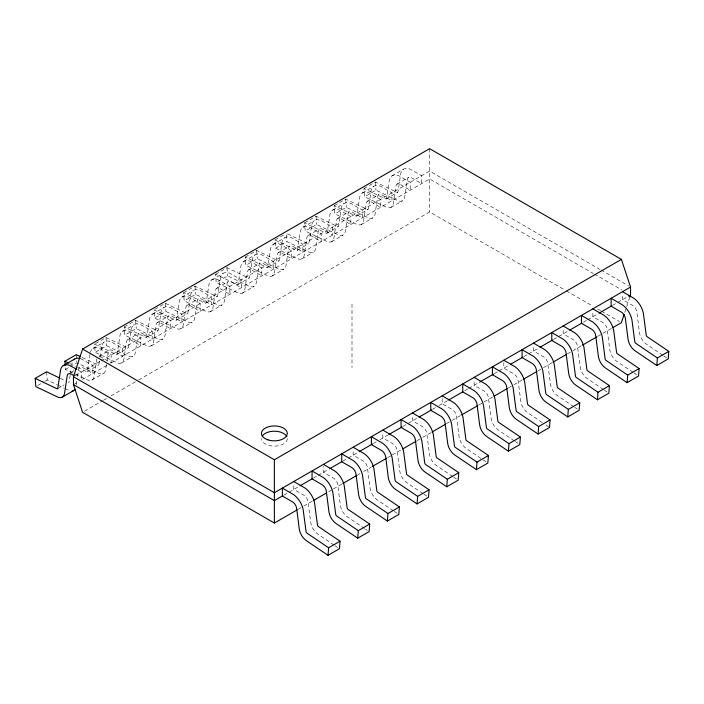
<?xml version="1.0" encoding="UTF-8"?>
<svg xmlns="http://www.w3.org/2000/svg" width="704" height="704" viewBox="0 0 704 704"><rect width="100%" height="100%" fill="white"/><g stroke="black" fill="none" stroke-linecap="round" stroke-linejoin="round"><path stroke-width="0.53" stroke-dasharray="3.52 2.64" d="M70.154 375.276L69.159 381.779A1.452 0.836 60 0 1 68.367 382.175L68.068 382.052M70.312 374.246L71.245 368.051M76.27 384.762L76.886 380.635M77.51 376.508L78.602 369.283A5.966 3.441 60 0 1 82.764 367.585L92.866 373.419L92.866 365.508L81.462 359.005A15.673 9.046 60 0 0 80.177 358.53M89.98 354.402L87.419 371.237A1.452 0.836 60 0 1 86.636 371.624L76.578 366.846M96.862 358.741L94.222 376.279A11.158 6.442 60 0 1 87.102 379.808L65.463 369.468L65.243 366.388M99.37 361.24L98.842 364.646A1.452 0.836 60 0 1 98.05 365.033L82.148 357.456M99.994 357.113L101.781 345.682A15.673 9.046 60 0 1 111.144 341.871L122.549 348.374L122.549 356.286L112.446 350.451A5.966 3.441 60 0 0 108.275 352.15L107.034 360.404M106.41 364.531L105.635 369.688A11.158 6.442 60 0 1 98.525 373.217L76.886 362.877L73.075 365.068M71.87 363.915L72.107 362.815M624.791 312.418L629.869 297.044M95.515 343.561L105.978 337.524L127.732 347.899A1.452 0.836 60 0 0 128.515 347.512L131.463 328.539A15.673 9.046 60 0 1 140.826 324.729L152.222 331.241L152.222 339.152L142.129 333.318A5.966 3.441 60 0 0 137.958 335.016L135.318 352.554A11.158 6.442 60 0 1 128.207 356.083L106.559 345.743L95.146 352.334L94.565 344.115L116.31 354.49A1.452 0.836 60 0 0 117.102 354.094L120.05 335.13A15.673 9.046 60 0 1 129.413 331.32L140.809 337.832L140.809 345.734L130.706 339.909A5.966 3.441 60 0 0 126.544 341.607L123.904 359.146A11.158 6.442 60 0 1 116.785 362.674L95.146 352.334M124.238 326.973L135.661 320.382L157.406 330.766A1.452 0.836 60 0 0 158.198 330.37L161.146 311.406A15.673 9.046 60 0 1 170.509 307.595L181.905 314.107L181.905 322.01L171.802 316.184A5.966 3.441 60 0 0 167.64 317.874L165 335.421A11.158 6.442 60 0 1 157.881 338.95L136.242 328.601L124.828 335.192L124.238 326.973L145.992 337.357A1.452 0.836 60 0 0 146.784 336.961L149.732 317.997A15.673 9.046 60 0 1 159.086 314.186L170.491 320.69L170.491 328.601L160.389 322.775A5.966 3.441 60 0 0 156.226 324.465L153.578 342.012A11.158 6.442 60 0 1 146.467 345.541L124.828 335.192M154.871 309.294L165.334 303.248L187.088 313.632A1.452 0.836 60 0 0 187.88 313.236L190.828 294.272A15.673 9.046 60 0 1 200.182 290.462L211.587 296.965L211.587 304.876L201.485 299.042A5.966 3.441 60 0 0 197.322 300.74L194.682 318.287A11.158 6.442 60 0 1 187.563 321.816L165.924 311.467L154.51 318.058L153.921 309.839L175.674 320.223A1.452 0.836 60 0 0 176.466 319.827L179.414 300.863A15.673 9.046 60 0 1 188.769 297.053L200.174 303.556L200.174 311.467L190.071 305.633A5.966 3.441 60 0 0 185.909 307.331L183.26 324.878A11.158 6.442 60 0 1 176.15 328.407L154.51 318.058M183.603 292.706L195.017 286.114L216.77 296.49A1.452 0.836 60 0 0 217.562 296.102L220.51 277.138A15.673 9.046 60 0 1 229.865 273.319L241.27 279.831L241.27 287.742L231.167 281.908A5.966 3.441 60 0 0 227.005 283.606L224.356 301.145A11.158 6.442 60 0 1 217.246 304.674L195.606 294.334L184.193 300.925L183.603 292.706L205.357 303.081A1.452 0.836 60 0 0 206.149 302.694L209.088 283.73A15.673 9.046 60 0 1 218.451 279.91L229.856 286.422L229.856 294.334L219.754 288.499A5.966 3.441 60 0 0 215.582 290.198L212.942 307.736A11.158 6.442 60 0 1 205.832 311.265L184.193 300.925M215.565 274.252L226.987 267.661L248.732 278.036A1.452 0.836 60 0 0 249.524 277.649L252.472 258.685A15.673 9.046 60 0 1 261.826 254.866L273.231 261.378L273.231 269.289L263.129 263.454A5.966 3.441 60 0 0 258.966 265.153L256.326 282.691A11.158 6.442 60 0 1 249.207 286.22L227.568 275.88L216.154 282.471L215.565 274.252L237.318 284.627A1.452 0.836 60 0 0 238.11 284.24L241.058 265.267A15.673 9.046 60 0 1 250.413 261.457L261.818 267.969L261.818 275.88L251.715 270.046A5.966 3.441 60 0 0 247.553 271.744L244.904 289.282A11.158 6.442 60 0 1 237.794 292.811L216.154 282.471M245.247 257.11L256.661 250.518L278.414 260.902A1.452 0.836 60 0 0 279.206 260.506L282.154 241.542A15.673 9.046 60 0 1 291.509 237.732L302.914 244.244L302.914 252.146L292.811 246.321A5.966 3.441 60 0 0 288.649 248.019L286 265.558A11.158 6.442 60 0 1 278.89 269.086L257.25 258.738L245.837 265.329L245.247 257.11L267.001 267.494A1.452 0.836 60 0 0 267.793 267.098L270.732 248.134A15.673 9.046 60 0 1 280.095 244.323L291.5 250.835L291.5 258.738L281.398 252.912A5.966 3.441 60 0 0 277.226 254.602L274.586 272.149A11.158 6.442 60 0 1 267.476 275.678L245.837 265.329M274.93 239.976L296.683 250.36A1.452 0.836 60 0 0 297.466 249.964L300.414 231A15.673 9.046 60 0 1 309.778 227.19L321.174 233.693L321.174 241.604L311.08 235.77A5.966 3.441 60 0 0 306.909 237.468L304.269 255.015A11.158 6.442 60 0 1 297.158 258.544L275.519 248.195L274.93 239.976L285.393 233.939M304.612 222.842L316.026 216.251L337.779 226.626A1.452 0.836 60 0 0 338.571 226.239L341.51 207.275A15.673 9.046 60 0 1 350.874 203.465L362.278 209.968L362.278 217.879L352.176 212.045A5.966 3.441 60 0 0 348.005 213.743L345.365 231.282A11.158 6.442 60 0 1 338.254 234.819L316.615 224.47L305.193 231.062L304.612 222.842L326.357 233.218A1.452 0.836 60 0 0 327.149 232.83L330.097 213.866A15.673 9.046 60 0 1 339.46 210.047L350.856 216.559L350.856 224.47L340.754 218.636A5.966 3.441 60 0 0 336.591 220.334L333.951 237.873A11.158 6.442 60 0 1 326.832 241.402L305.193 231.062M334.286 205.709L345.708 199.118L367.453 209.493A1.452 0.836 60 0 0 368.245 209.106L371.193 190.133A15.673 9.046 60 0 1 380.556 186.322L391.952 192.834L391.952 200.746L381.85 194.911A5.966 3.441 60 0 0 377.687 196.61L375.047 214.148A11.158 6.442 60 0 1 367.928 217.677L346.289 207.337L334.875 213.928L334.286 205.709L356.039 216.084A1.452 0.836 60 0 0 356.831 215.697L359.779 196.724A15.673 9.046 60 0 1 369.134 192.914L380.538 199.426L380.538 207.337L370.436 201.502A5.966 3.441 60 0 0 366.274 203.201L363.634 220.739A11.158 6.442 60 0 1 356.514 224.268L334.875 213.928M363.968 188.566L375.39 181.975L397.135 192.359A1.452 0.836 60 0 0 397.927 191.963L400.875 172.999A15.673 9.046 60 0 1 410.23 169.189L421.634 175.701L421.634 183.603L411.532 177.778A5.966 3.441 60 0 0 407.37 179.467L404.73 197.014A11.158 6.442 60 0 1 397.61 200.543L375.971 190.194L364.558 196.786L363.968 188.566L385.722 198.95A1.452 0.836 60 0 0 386.514 198.554L389.462 179.59A15.673 9.046 60 0 1 398.816 175.78L410.221 182.292L410.221 190.194L400.118 184.369A5.966 3.441 60 0 0 395.956 186.058L393.307 203.606A11.158 6.442 60 0 1 386.197 207.134L364.558 196.786M92.902 348.524L104.315 341.933M122.584 331.39L133.998 324.799M152.258 314.257L163.68 307.666M181.94 297.123L193.354 290.532M211.622 279.981L223.036 273.39M243.584 261.527L254.998 254.936M273.266 244.394L284.68 237.802M302.949 227.26L314.362 220.669M332.631 210.118L344.045 203.526M362.305 192.984L373.727 186.393M391.987 175.85L403.401 169.259M37.69 385.502L44.352 381.656M45.302 381.11L47.203 380.01L57.042 384.71M65.463 369.468L72.125 365.622M275.519 248.195L286.933 241.604L308.572 251.953A11.158 6.442 60 0 0 315.682 248.424L318.322 230.877A5.966 3.441 60 0 1 322.494 229.178L332.596 235.013L332.596 227.102L321.191 220.598A15.673 9.046 60 0 0 311.828 224.409L308.889 243.373A1.452 0.836 60 0 1 308.097 243.769L286.343 233.385L286.933 241.604M71.104 372.302L73.964 370.656M98.886 356.268L109.349 350.222M127.618 339.68L139.031 333.089M157.291 322.546L168.714 315.955M186.974 305.413L198.387 298.822M216.656 288.27L228.07 281.679M248.618 269.817L260.031 263.226M278.3 252.683L289.714 246.092M307.982 235.55L319.396 228.958M337.665 218.407L349.078 211.825M367.338 201.274L378.761 194.682M397.021 184.14L408.443 177.549M75.363 375.619L100.126 361.319M101.077 360.774L429.625 171.081L600.072 269.491M57.455 388.758L64.108 384.912M87.129 371.624L98.551 365.033M116.811 354.482L128.225 347.89M146.494 337.348L157.907 330.757M176.176 320.214L187.59 313.623M205.858 303.081L217.272 296.49M237.82 284.618L249.234 278.027M267.502 267.485L278.916 260.894M297.176 250.351L308.598 243.76M326.858 233.218L338.272 226.626M356.541 216.075L367.954 209.484M386.223 198.942L397.637 192.35M73.462 384.622L78.223 381.876M106.788 365.385L81.453 380.01L81.453 372.099L77.704 369.934M110.598 363.185L429.625 178.992L593.402 273.548M91.802 380.116L103.215 373.525M121.484 362.982L132.898 356.391M151.166 345.849L162.58 339.258M180.84 328.706L192.262 322.124M210.522 311.573L221.945 304.982M242.493 293.119L253.906 286.528M272.166 275.986L283.589 269.394M301.849 258.852L313.262 252.261M331.531 241.71L342.945 235.118M361.214 224.576L372.627 217.985M390.896 207.442L402.31 200.851M84.489 411.206L102.555 400.778M103.506 400.233L107.307 398.033M111.118 395.842L137.738 380.468M138.688 379.922L429.625 211.948L565.391 290.33M283.897 495.123L298.179 486.878M313.421 478.078L317.231 475.878M318.182 475.332L328.654 469.286M342.945 461.032L358.178 452.241M373.314 443.502L376.27 441.795M379.966 439.657L387.702 435.195M402.934 426.395L417.226 418.15M432.458 409.35L435.521 407.581M439.129 405.504L447.7 400.558M464.631 390.773L467.694 389.013M468.644 388.458L480.075 381.858M494.314 373.639L498.168 371.413M499.074 370.894L508.649 365.367M523.882 356.567L527.692 354.367M528.642 353.822L539.123 347.776M553.406 339.522L568.638 330.73M583.361 322.23L586.731 320.285M587.69 319.73L598.162 313.685M612.445 305.439L627.686 296.639M298.144 509.309L302.896 506.563M303.846 506.018L312.409 501.072M328.566 491.744L332.367 489.544M333.326 488.998L341.88 484.053M357.095 475.27L359.946 473.625M363.748 471.434L371.351 467.042M387.517 457.706L391.318 455.514M392.269 454.96L400.831 450.023M416.988 440.695L421.749 437.95M422.699 437.395L431.253 432.458M446.468 423.676L451.22 420.93M452.17 420.385L460.724 415.439M478.79 405.011L493.055 396.774M508.27 387.992L513.022 385.246M513.973 384.701L522.526 379.764M537.742 370.982L542.494 368.236M543.444 367.682L552.006 362.745M567.213 353.962L571.965 351.217M572.915 350.671L581.478 345.726M597.643 336.398L611.899 328.161M69.758 363.581L75.61 366.379M60.262 378.321L65.138 380.653M58.018 385.185L63.923 388.01M64.909 388.476L68.842 390.359A11.158 6.442 60 0 0 69.705 390.711M601.022 270.037L628.637 285.982M594.361 274.102L621.975 290.039M566.342 290.875L592.926 306.231M597.67 308.968L600.521 310.614M601.471 311.159L619.511 321.578M662.807 355.265L646.571 344.282A11.158 6.442 60 0 1 639.461 332.534L636.821 311.942A5.966 3.441 60 0 0 632.65 305.439L622.547 299.605L622.547 293.674M663.705 355.872L667.313 358.31M633.125 372.398L616.898 361.416A11.158 6.442 60 0 1 609.778 349.668L607.138 329.076A5.966 3.441 60 0 0 602.967 322.573L592.874 316.738L592.874 310.807M634.022 373.006L636.733 374.836M603.442 389.532L587.215 378.55A11.158 6.442 60 0 1 580.096 366.81L577.456 346.218A5.966 3.441 60 0 0 573.294 339.706L563.191 333.872L563.191 327.941M604.34 390.139L607.05 391.97M573.76 406.666L557.533 395.683A11.158 6.442 60 0 1 550.422 383.944L547.774 363.352A5.966 3.441 60 0 0 543.611 356.84L533.509 351.014L533.509 345.083M574.666 407.282L577.368 409.112M542.274 422.585L527.85 412.826A11.158 6.442 60 0 1 520.74 401.078L518.091 380.486A5.966 3.441 60 0 0 513.929 373.982L503.826 368.148L503.826 361.231M545.882 425.022L548.592 426.853M514.404 440.942L498.168 429.959A11.158 6.442 60 0 1 491.058 418.22L488.418 397.619A5.966 3.441 60 0 0 484.246 391.116L474.144 385.282L474.144 379.35M515.302 441.549L518.003 443.379M486.042 461.833L466.206 448.413A11.158 6.442 60 0 1 459.096 436.674L456.447 416.073A5.966 3.441 60 0 0 452.285 409.57L442.182 403.735L442.182 397.804M452.76 476.529L436.524 465.546A11.158 6.442 60 0 1 429.414 453.807L426.774 433.215A5.966 3.441 60 0 0 422.602 426.703L412.5 420.878L412.5 414.938M453.658 477.145L456.359 478.966M423.078 493.662L406.842 482.689A11.158 6.442 60 0 1 399.731 470.941L397.091 450.349A5.966 3.441 60 0 0 392.92 443.846L382.826 438.011L382.826 432.08M423.975 494.278L426.686 496.109M393.395 510.805L377.168 499.822A11.158 6.442 60 0 1 370.049 488.074L367.409 467.482A5.966 3.441 60 0 0 363.246 460.979L353.144 455.145L353.144 449.214M394.293 511.412L397.003 513.242M364.619 528.546L347.486 516.956A11.158 6.442 60 0 1 340.366 505.217L337.726 484.625A5.966 3.441 60 0 0 333.564 478.113L323.462 472.278L323.462 466.347M365.517 529.162L367.321 530.376M334.03 545.072L317.803 534.09A11.158 6.442 60 0 1 310.693 522.35L308.044 501.758A5.966 3.441 60 0 0 303.882 495.246L293.779 489.421L293.779 484.475M334.937 545.688L337.638 547.518M375.39 181.975L375.971 190.194M345.708 199.118L346.289 207.337M316.026 216.251L316.615 224.47M256.661 250.518L257.25 258.738M226.987 267.661L227.568 275.88M195.017 286.114L195.606 294.334M165.334 303.248L165.924 311.467M135.661 320.382L136.242 328.601M105.978 337.524L106.559 345.743M76.296 354.658L76.806 361.847M46.614 371.791L47.203 380.01M429.625 148.676L429.625 211.948M352 304.216L352 367.488M287.285 438.671A12.918 7.454 0 0 1 274.375 446.125A12.918 7.454 0 0 1 261.457 438.671M99.572 356.506A5.966 3.441 60 0 1 101.033 357.042L111.126 362.877L111.126 354.966L99.73 348.454A15.673 9.046 60 0 0 90.367 352.273"/><path stroke-width="1.06" d="M328.61 547.782L306.865 533.051A1.452 0.836 60 0 1 306.073 531.74L303.125 509.379A15.673 9.046 60 0 0 293.77 494.754L282.366 488.101L282.366 496.012L292.468 501.838A5.966 3.441 60 0 1 296.63 508.35L299.27 528.942A11.158 6.442 60 0 0 306.39 540.681L328.029 555.324L328.61 547.782L340.032 541.191L318.278 526.46A1.452 0.836 60 0 1 317.486 525.149L314.538 502.788A15.673 9.046 60 0 0 305.184 488.162L293.779 481.51M340.032 541.191L339.442 548.733L328.029 555.324M358.292 530.649L336.547 515.909A1.452 0.836 60 0 1 335.755 514.606L332.807 492.237A15.673 9.046 60 0 0 323.444 477.62L312.048 470.967L312.048 478.87L322.15 484.704A5.966 3.441 60 0 1 326.313 491.207L328.953 511.808A11.158 6.442 60 0 0 336.072 523.547L357.711 538.19L358.292 530.649L369.714 524.058L347.961 509.318A1.452 0.836 60 0 1 347.169 508.015L344.221 485.646A15.673 9.046 60 0 0 334.866 471.029L323.462 464.376M369.714 524.058L369.125 531.599L357.711 538.19M387.974 513.515L366.221 498.775A1.452 0.836 60 0 1 365.429 497.473L362.49 475.103A15.673 9.046 60 0 0 353.126 460.486L341.722 453.825L341.722 461.736L351.824 467.57A5.966 3.441 60 0 1 355.995 474.074L358.635 494.666A11.158 6.442 60 0 0 365.746 506.414L387.385 521.057L387.974 513.515L399.388 506.924L377.643 492.184A1.452 0.836 60 0 1 376.851 490.882L373.903 468.512A15.673 9.046 60 0 0 364.54 453.895L353.144 447.234M399.388 506.924L398.807 514.466L387.385 521.057M417.657 496.373L395.903 481.642A1.452 0.836 60 0 1 395.111 480.33L392.172 457.97A15.673 9.046 60 0 0 382.809 443.353L371.404 436.691L371.404 444.602L381.506 450.428A5.966 3.441 60 0 1 385.678 456.94L388.318 477.532A11.158 6.442 60 0 0 395.428 489.28L417.067 503.914L417.657 496.373L429.07 489.782L407.317 475.05A1.452 0.836 60 0 1 406.534 473.739L403.586 451.378A15.673 9.046 60 0 0 394.222 436.762L382.826 430.1M429.07 489.782L428.481 497.323L417.067 503.914M447.339 479.239L425.586 464.508A1.452 0.836 60 0 1 424.794 463.197L421.846 440.827A15.673 9.046 60 0 0 412.491 426.21L401.086 419.558L401.086 427.46L411.189 433.294A5.966 3.441 60 0 1 415.351 439.806L418 460.398A11.158 6.442 60 0 0 425.11 472.138L446.75 486.781L447.339 479.239L458.753 472.648L436.999 457.917A1.452 0.836 60 0 1 436.207 456.606L433.268 434.245A15.673 9.046 60 0 0 423.905 419.619L412.5 412.966M458.753 472.648L458.163 480.19L446.75 486.781M477.013 462.106L455.268 447.366A1.452 0.836 60 0 1 454.476 446.063L451.528 423.694A15.673 9.046 60 0 0 442.174 409.077L430.769 402.415L430.769 410.326L440.871 416.161A5.966 3.441 60 0 1 445.034 422.664L447.674 443.265A11.158 6.442 60 0 0 454.793 455.004L476.432 469.647L477.013 462.106L488.435 455.514L466.682 440.774A1.452 0.836 60 0 1 465.89 439.472L462.942 417.102A15.673 9.046 60 0 0 453.587 402.486L442.182 395.833M488.435 455.514L487.846 463.056L476.432 469.647M508.983 443.652L487.23 428.912A1.452 0.836 60 0 1 486.438 427.61L483.49 405.24A15.673 9.046 60 0 0 474.135 390.623L462.73 383.962L462.73 391.873L472.833 397.707A5.966 3.441 60 0 1 476.995 404.21L479.644 424.802A11.158 6.442 60 0 0 486.754 436.55L508.394 451.194L508.983 443.652L520.397 437.061L498.643 422.321A1.452 0.836 60 0 1 497.851 421.018L494.912 398.649A15.673 9.046 60 0 0 485.549 384.032L474.144 377.37M520.397 437.061L519.807 444.602L508.394 451.194M538.666 426.518L516.912 411.778A1.452 0.836 60 0 1 516.12 410.476L513.172 388.106A15.673 9.046 60 0 0 503.818 373.49L492.413 366.828L492.413 374.739L502.515 380.574A5.966 3.441 60 0 1 506.678 387.077L509.318 407.669A11.158 6.442 60 0 0 516.437 419.417L538.076 434.051L538.666 426.518L550.079 419.927L528.326 405.187A1.452 0.836 60 0 1 527.534 403.885L524.586 381.515A15.673 9.046 60 0 0 515.231 366.898L503.826 360.237M550.079 419.927L549.49 427.469L538.076 434.051M568.339 409.376L546.594 394.645A1.452 0.836 60 0 1 545.802 393.334L542.854 370.973A15.673 9.046 60 0 0 533.491 356.347L522.095 349.694L522.095 357.606L532.198 363.431A5.966 3.441 60 0 1 536.36 369.943L539 390.535A11.158 6.442 60 0 0 546.119 402.274L567.758 416.918L568.339 409.376L579.762 402.785L558.008 388.054A1.452 0.836 60 0 1 557.216 386.742L554.268 364.382A15.673 9.046 60 0 0 544.914 349.756L533.509 343.103M579.762 402.785L579.172 410.326L567.758 416.918M598.022 392.242L576.268 377.502A1.452 0.836 60 0 1 575.485 376.2L572.537 353.83A15.673 9.046 60 0 0 563.174 339.214L551.778 332.561L551.778 340.463L561.871 346.298A5.966 3.441 60 0 1 566.042 352.81L568.682 373.402A11.158 6.442 60 0 0 575.793 385.141L597.441 399.784L598.022 392.242L609.435 385.651L587.69 370.911A1.452 0.836 60 0 1 586.898 369.609L583.95 347.239A15.673 9.046 60 0 0 574.587 332.622L563.191 325.97M609.435 385.651L608.854 393.193L597.441 399.784M627.704 375.109L605.95 360.369A1.452 0.836 60 0 1 605.158 359.066L602.219 336.697A15.673 9.046 60 0 0 592.856 322.08L581.451 315.418L581.451 323.33L591.554 329.164A5.966 3.441 60 0 1 595.725 335.667L598.365 356.259A11.158 6.442 60 0 0 605.475 368.007L627.114 382.65L627.704 375.109L639.118 368.518L617.364 353.778A1.452 0.836 60 0 1 616.581 352.475L613.633 330.106A15.673 9.046 60 0 0 604.27 315.489L592.874 308.827M639.118 368.518L638.537 376.059L627.114 382.65M657.386 357.966L635.633 343.235A1.452 0.836 60 0 1 634.841 341.924L631.893 319.563A15.673 9.046 60 0 0 622.538 304.946L611.134 298.285L611.134 306.196L621.236 312.03A5.966 3.441 60 0 1 625.398 318.534L628.047 339.126A11.158 6.442 60 0 0 635.158 350.874L656.797 365.508L657.386 357.966L668.8 351.375L647.046 336.644A1.452 0.836 60 0 1 646.254 335.342L643.315 312.972A15.673 9.046 60 0 0 633.952 298.355L622.547 291.694M668.8 351.375L668.21 358.917L656.797 365.508M297.194 509.854L274.375 523.028L82.588 412.306L73.462 384.622L73.462 376.719L82.588 349.034L429.625 148.676L621.412 259.398L630.538 287.082L630.538 294.994L629.869 297.044M624.114 314.468L621.412 322.67L612.85 327.615M74.105 375.769L71.35 374.176A5.966 3.441 60 0 0 67.179 375.874L64.539 393.422A11.158 6.442 60 0 1 57.429 396.95L35.79 386.602L35.2 378.382L46.614 371.791L59.294 377.854M65.173 365.358L64.882 361.249L76.296 354.658L80.194 356.523M63.219 365.666L74.633 359.075M62.119 397.258L73.533 390.667M82.588 349.034L274.375 459.756L621.412 259.398M630.538 287.082L274.375 492.712L73.462 376.719M282.946 495.678L274.375 500.623L73.462 384.622M300.089 485.778L312.47 478.632M329.604 468.732L341.986 461.586M359.128 451.686L372.46 443.986M388.652 434.641L401.984 426.95M419.126 417.05L431.508 409.904M448.65 400.004L462.933 391.758M480.075 381.858L493.407 374.167M510.55 364.267L522.931 357.122M540.074 347.222L552.455 340.076M569.598 330.176L581.97 323.03M599.113 313.13L611.494 305.985M628.637 296.094L630.538 294.994M313.359 500.526L326.665 492.844M342.83 483.507L356.145 475.825M372.302 466.488L386.566 458.26M402.732 448.923L416.038 441.241M432.203 431.913L445.518 424.222M461.674 414.894L477.84 405.557M494.006 396.229L507.311 388.546M523.477 379.21L536.791 371.527M552.957 362.19L566.262 354.508M582.428 345.18L596.693 336.943M64.882 361.249L68.781 363.114M35.2 378.382L56.954 388.766A1.452 0.836 60 0 0 57.746 388.37L60.685 369.406A15.673 9.046 60 0 1 70.048 365.596L76.762 369.398M274.375 459.756L274.375 523.028M262.24 436.119A12.918 7.454 0 0 1 274.938 431.218A12.918 7.454 0 0 1 286.845 436.735M73.806 359.753A15.673 9.046 60 0 1 80.177 358.53M75.126 389.198A11.158 6.442 60 0 1 72.142 391.054M267.916 439.85A12.918 7.454 0 0 0 287.285 433.391A12.918 7.454 0 0 0 267.916 426.941A12.918 7.454 0 0 0 267.916 439.85"/></g></svg>
